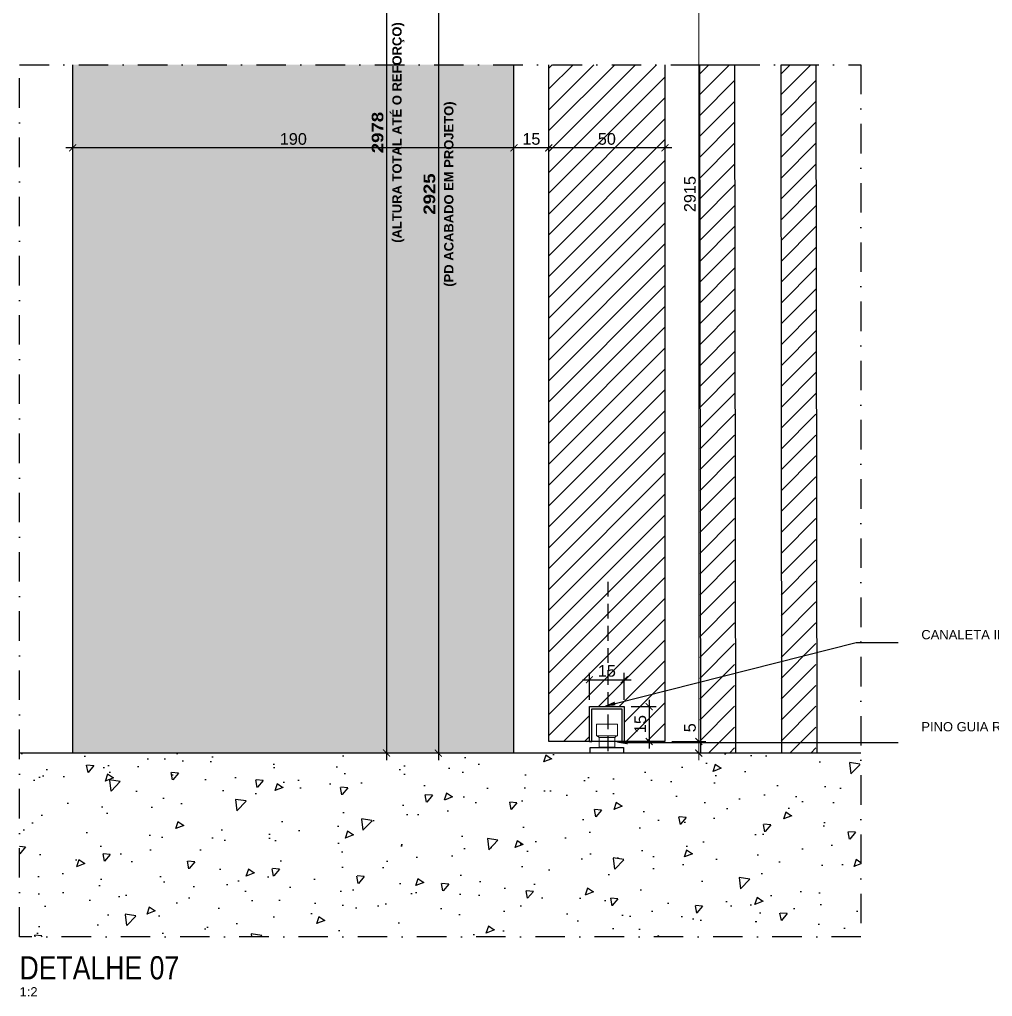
# Model space of a CAD drawing. Header units: millimetres. Extents: x -63251 to 507826, y 5339 to 217512.
# Drawn here: x 204847.1 to 205266, y 90552.2 to 90972.9 of the extents above; entities that cross this region are included whole.
import ezdxf
from ezdxf import colors
from ezdxf.entities.mleader import LeaderData, LeaderLine
from ezdxf.math import Vec2, Vec3

# ---------------------------------------------------------------- set-up
doc = ezdxf.new("R2010")
doc.units = ezdxf.units.MM
doc.header["$PDMODE"] = 3
doc.linetypes.add('TRAÇO 1-1', pattern=[9.525, 6.35, -3.175])
doc.linetypes.add('TRAÇO E PONTO 1-1', pattern=[25.4, 12.7, -6.35, 0, -6.35])
for name, color, linetype in [('A-ANNO-DIMS', 7, 'Continuous'), ('AC-EQUIPAMENTO', 7, 'Continuous'), ('COTAS', 9, 'Continuous'), ('FERRAGEM', 3, 'Continuous'), ('HACHURA', 21, 'Continuous'), ('MARCENARIA . M', 4, 'Continuous'), ('PAREDE', 94, 'Continuous'), ('PDF8_Geometry', 7, 'Continuous'), ('TEXTO', 105, 'Continuous'), ('TEXTO TRAÇO PONTO', 105, 'TRAÇO E PONTO 1-1')]:
    doc.layers.add(name, color=color, linetype=linetype)
doc.layers.add('ARQ-COTA', color=12, linetype='Continuous', lineweight=9)
doc.styles.add('1-1', font='arial.ttf', dxfattribs={"height": 0.2})
doc.styles.add('MEDIDA OFICIAL', font='ariblk.ttf')
doc.styles.add('PADRÃO', font='arial.ttf')
doc.styles.add('PADRÃO NEGRITO', font='arialbd.ttf')
doc.styles.add('TITULO', font='swissck.ttf')
doc.dimstyles.new('1-2', dxfattribs={"dimscale": 2, "dimtxt": 2.5, "dimasz": 1.5, "dimexe": 1.5, "dimexo": 1.5, "dimtad": 1, "dimtxsty": 'PADRÃO', "dimblk": 'ARCHTICK', "dimcen": 2.5, "dimdle": 1.5, "dimclrd": 9, "dimclre": 9, "dimclrt": 6, "dimadec": 0, "dimazin": 0, "dimtfac": 1, "dimtmove": 0, "dimatfit": 3, "dimfxl": 1.25, "dimlwd": -1, "dimlwe": -1, "dimarcsym": 0})
doc.dimstyles.new('Med. Ofic.1-2', dxfattribs={"dimscale": 2, "dimtxt": 2.5, "dimasz": 1.5, "dimexe": 1.5, "dimexo": 1.5, "dimtad": 1, "dimtxsty": 'MEDIDA OFICIAL', "dimblk": 'ARCHTICK', "dimcen": 2.5, "dimdle": 1.5, "dimclrd": 9, "dimclre": 9, "dimclrt": 10, "dimadec": 0, "dimazin": 0, "dimtfac": 1, "dimtmove": 0, "dimatfit": 3, "dimfxl": 1.25, "dimlwd": -1, "dimlwe": -1, "dimarcsym": 0})

# ---------------------------------------------------------------- blocks, each defined once
blk = doc.blocks.new('_ArchTick')
at = {"color": 0, "linetype": 'ByBlock', "const_width": 0.15}
blk.add_lwpolyline([(-0.5, -0.5), (0.5, 0.5)], dxfattribs=at)
blk = doc.blocks.new('*D2292')
at = {"layer": 'A-ANNO-DIMS', "color": 9, "transparency": 16777216}
blk.add_line((205127.96, 90917.62), (205071.96, 90917.62), dxfattribs=at)
at = {"layer": 'Defpoints', "color": 0, "transparency": 16777216}
for p in [(205074.96, 90917.62), (205074.96, 90917.62), (205124.96, 90917.62)]:
    blk.add_point(p, dxfattribs=at)
at = {"layer": 'A-ANNO-DIMS', "color": 9, "transparency": 16777216, "xscale": 3, "yscale": 3, "zscale": 3, "rotation": 180}
blk.add_blockref('_ArchTick', (205074.96, 90917.62), dxfattribs=at)
at = {"layer": 'A-ANNO-DIMS', "color": 9, "transparency": 16777216, "xscale": 3, "yscale": 3, "zscale": 3}
blk.add_blockref('_ArchTick', (205124.96, 90917.62), dxfattribs=at)
at = {"layer": 'A-ANNO-DIMS', "color": 6, "transparency": 16777216, "insert": (205099.96, 90921.42), "char_height": 5, "attachment_point": 5, "style": 'PADRÃO'}
blk.add_mtext('50', dxfattribs=at)
blk = doc.blocks.new('*D2293')
at = {"layer": 'A-ANNO-DIMS', "color": 9, "transparency": 16777216}
blk.add_line((205077.96, 90917.62), (205056.96, 90917.62), dxfattribs=at)
at = {"layer": 'Defpoints', "color": 0, "transparency": 16777216}
for p in [(205059.96, 90917.62), (205059.96, 90917.62), (205074.96, 90917.62)]:
    blk.add_point(p, dxfattribs=at)
at = {"layer": 'A-ANNO-DIMS', "color": 9, "transparency": 16777216, "xscale": 3, "yscale": 3, "zscale": 3, "rotation": 180}
blk.add_blockref('_ArchTick', (205059.96, 90917.62), dxfattribs=at)
at = {"layer": 'A-ANNO-DIMS', "color": 9, "transparency": 16777216, "xscale": 3, "yscale": 3, "zscale": 3}
blk.add_blockref('_ArchTick', (205074.96, 90917.62), dxfattribs=at)
at = {"layer": 'A-ANNO-DIMS', "color": 6, "transparency": 16777216, "insert": (205067.46, 90921.42), "char_height": 5, "attachment_point": 5, "style": 'PADRÃO'}
blk.add_mtext('15', dxfattribs=at)
blk = doc.blocks.new('*D2294')
at = {"layer": 'A-ANNO-DIMS', "color": 9, "transparency": 16777216}
blk.add_line((205062.96, 90917.62), (204866.96, 90917.62), dxfattribs=at)
at = {"layer": 'Defpoints', "color": 0, "transparency": 16777216}
for p in [(204869.96, 90917.62), (204869.96, 90917.62), (205059.96, 90917.62)]:
    blk.add_point(p, dxfattribs=at)
at = {"layer": 'A-ANNO-DIMS', "color": 9, "transparency": 16777216, "xscale": 3, "yscale": 3, "zscale": 3, "rotation": 180}
blk.add_blockref('_ArchTick', (204869.96, 90917.62), dxfattribs=at)
at = {"layer": 'A-ANNO-DIMS', "color": 9, "transparency": 16777216, "xscale": 3, "yscale": 3, "zscale": 3}
blk.add_blockref('_ArchTick', (205059.96, 90917.62), dxfattribs=at)
at = {"layer": 'A-ANNO-DIMS', "color": 6, "transparency": 16777216, "insert": (204964.96, 90921.42), "char_height": 5, "attachment_point": 5, "style": 'PADRÃO'}
blk.add_mtext('190', dxfattribs=at)
blk = doc.blocks.new('*D2295')
at = {"layer": 'A-ANNO-DIMS', "color": 9, "transparency": 16777216}
for p, q in [((205089.46, 90688.55), (205110.46, 90688.55)), ((205092.46, 90679.97), (205092.46, 90691.55)), ((205107.46, 90679.97), (205107.46, 90691.55))]:
    blk.add_line(p, q, dxfattribs=at)
at = {"layer": 'Defpoints', "color": 0, "transparency": 16777216}
for p in [(205107.46, 90688.55), (205092.46, 90676.97), (205107.46, 90676.97)]:
    blk.add_point(p, dxfattribs=at)
at = {"layer": 'A-ANNO-DIMS', "color": 9, "transparency": 16777216, "xscale": 3, "yscale": 3, "zscale": 3, "rotation": 180}
blk.add_blockref('_ArchTick', (205092.46, 90688.55), dxfattribs=at)
at = {"layer": 'A-ANNO-DIMS', "color": 9, "transparency": 16777216, "xscale": 3, "yscale": 3, "zscale": 3}
blk.add_blockref('_ArchTick', (205107.46, 90688.55), dxfattribs=at)
at = {"layer": 'A-ANNO-DIMS', "color": 6, "transparency": 16777216, "insert": (205099.96, 90692.35), "char_height": 5, "attachment_point": 5, "style": 'PADRÃO'}
blk.add_mtext('15', dxfattribs=at)
blk = doc.blocks.new('*D2296')
at = {"layer": 'A-ANNO-DIMS', "color": 9, "transparency": 16777216}
for p, q in [((205118.19, 90679.97), (205118.19, 90658.97)), ((205110.46, 90676.97), (205121.19, 90676.97)), ((205110.46, 90661.97), (205121.19, 90661.97))]:
    blk.add_line(p, q, dxfattribs=at)
at = {"layer": 'Defpoints', "color": 0, "transparency": 16777216}
for p in [(205107.46, 90676.97), (205107.46, 90661.97), (205118.19, 90661.97)]:
    blk.add_point(p, dxfattribs=at)
at = {"layer": 'A-ANNO-DIMS', "color": 9, "transparency": 16777216, "xscale": 3, "yscale": 3, "zscale": 3}
for p, rotation in [((205118.19, 90676.97), 90), ((205118.19, 90661.97), 270)]:
    blk.add_blockref('_ArchTick', p, dxfattribs=dict(at, rotation=rotation))
at = {"layer": 'A-ANNO-DIMS', "color": 6, "transparency": 16777216, "insert": (205114.39, 90669.47), "char_height": 5, "attachment_point": 5, "rotation": 90, "style": 'PADRÃO'}
blk.add_mtext('15', dxfattribs=at)
blk = doc.blocks.new('*D2299')
at = {"layer": 'COTAS', "color": 9, "linetype": 'Continuous', "transparency": 16777216}
blk.add_line((205027.4, 91141.45), (205027.4, 90653.97), dxfattribs=at)
at = {"layer": 'Defpoints', "color": 0, "transparency": 16777216}
for p in [(205027.4, 91138.45), (205027.4, 90656.97), (205027.4, 90656.97)]:
    blk.add_point(p, dxfattribs=at)
at = {"layer": 'COTAS', "color": 9, "transparency": 16777216, "xscale": 3, "yscale": 3, "zscale": 3}
for p, rotation in [((205027.4, 91138.45), 90), ((205027.4, 90656.97), 270)]:
    blk.add_blockref('_ArchTick', p, dxfattribs=dict(at, rotation=rotation))
at = {"layer": 'COTAS', "color": 10, "transparency": 16777216, "insert": (205023.57, 90897.71), "char_height": 5, "attachment_point": 5, "rotation": 90, "style": 'MEDIDA OFICIAL'}
blk.add_mtext('2925', dxfattribs=at)
blk = doc.blocks.new('*D2300')
at = {"layer": 'COTAS', "color": 9, "linetype": 'Continuous', "transparency": 16777216}
blk.add_line((205005.08, 91194.45), (205005.08, 90653.97), dxfattribs=at)
at = {"layer": 'COTAS', "color": 9, "transparency": 16777216}
for p, q in [((205074.46, 91191.45), (205002.08, 91191.45)), ((205014.56, 90656.97), (205002.08, 90656.97))]:
    blk.add_line(p, q, dxfattribs=at)
at = {"layer": 'Defpoints', "color": 0, "transparency": 16777216}
for p in [(205077.46, 91191.45), (205005.08, 90656.97), (205017.56, 90656.97)]:
    blk.add_point(p, dxfattribs=at)
at = {"layer": 'COTAS', "color": 9, "transparency": 16777216, "xscale": 3, "yscale": 3, "zscale": 3}
for p, rotation in [((205005.08, 91191.45), 90), ((205005.08, 90656.97), 270)]:
    blk.add_blockref('_ArchTick', p, dxfattribs=dict(at, rotation=rotation))
at = {"layer": 'COTAS', "color": 10, "transparency": 16777216, "insert": (205001.25, 90924.21), "char_height": 5, "attachment_point": 5, "rotation": 90, "style": 'MEDIDA OFICIAL'}
blk.add_mtext('2978', dxfattribs=at)
blk = doc.blocks.new('*D2301')
at = {"layer": 'ARQ-COTA', "color": 9, "transparency": 16777216}
for p, q in [((205139.56, 91136.45), (205139.56, 90658.97)), ((205127.96, 91133.45), (205142.56, 91133.45)), ((205127.96, 90661.97), (205142.56, 90661.97))]:
    blk.add_line(p, q, dxfattribs=at)
at = {"layer": 'Defpoints', "color": 0, "transparency": 16777216}
for p in [(205124.96, 91133.45), (205124.96, 90661.97), (205139.56, 90661.97)]:
    blk.add_point(p, dxfattribs=at)
at = {"layer": 'ARQ-COTA', "color": 9, "transparency": 16777216, "xscale": 3, "yscale": 3, "zscale": 3}
for p, rotation in [((205139.56, 91133.45), 90), ((205139.56, 90661.97), 270)]:
    blk.add_blockref('_ArchTick', p, dxfattribs=dict(at, rotation=rotation))
at = {"layer": 'ARQ-COTA', "color": 6, "transparency": 16777216, "insert": (205135.75, 90897.71), "char_height": 5, "attachment_point": 5, "rotation": 90, "style": 'PADRÃO'}
blk.add_mtext('2915', dxfattribs=at)
blk = doc.blocks.new('*D2302')
at = {"layer": 'ARQ-COTA', "color": 9, "transparency": 16777216}
for p, q in [((205139.56, 90661.97), (205139.56, 90670.79)), ((205127.96, 90661.97), (205142.56, 90661.97)), ((205139.56, 90653.97), (205139.56, 90661.97)), ((205127.96, 90656.97), (205142.56, 90656.97))]:
    blk.add_line(p, q, dxfattribs=at)
at = {"layer": 'Defpoints', "color": 0, "transparency": 16777216}
for p in [(205124.96, 90661.97), (205139.56, 90661.97), (205124.96, 90656.97)]:
    blk.add_point(p, dxfattribs=at)
at = {"layer": 'ARQ-COTA', "color": 9, "transparency": 16777216, "xscale": 3, "yscale": 3, "zscale": 3}
for p, rotation in [((205139.56, 90661.97), 90), ((205139.56, 90656.97), 270)]:
    blk.add_blockref('_ArchTick', p, dxfattribs=dict(at, rotation=rotation))
at = {"layer": 'ARQ-COTA', "color": 6, "transparency": 16777216, "insert": (205135.76, 90667.88), "char_height": 5, "attachment_point": 5, "rotation": 90, "style": 'PADRÃO'}
blk.add_mtext('5', dxfattribs=at)

msp = doc.modelspace()

# ---------------------------------------------------------------- hatches: boundary and pattern name
at = {"layer": 'AC-EQUIPAMENTO'}
h = msp.add_hatch(dxfattribs=at)
h.set_pattern_fill('ANSI31', color=8, scale=2)
h.set_pattern_definition([(45, (51999.275, 5201.267), (-4.49012806, 4.49012806), [])])
h.paths.add_polyline_path([(205124.956, 90953.419), (205074.956, 90953.419), (205074.956, 90661.975), (205092.456, 90661.975), (205092.456, 90676.975), (205107.456, 90676.975), (205107.456, 90661.975), (205124.956, 90661.975)])
h = msp.add_hatch(dxfattribs=at)
h.set_pattern_fill('ANSI31', color=8, scale=2)
h.set_pattern_definition([(45, (31650.2104, 10836.4894), (-4.49012806, 4.49012806), [])])
h.paths.add_polyline_path([(205154.956, 90953.419), (205139.956, 90953.419), (205139.956, 90656.975), (205154.956, 90656.975)])
h = msp.add_hatch(dxfattribs=at)
h.set_pattern_fill('ANSI31', color=8, scale=2)
h.set_pattern_definition([(45, (31685.2104, 10836.4894), (-4.49012806, 4.49012806), [])])
h.paths.add_polyline_path([(205189.956, 90953.419), (205174.956, 90953.419), (205174.956, 90656.975), (205189.956, 90656.975)])
h = msp.add_hatch(dxfattribs=at)
h.set_pattern_fill('AR-CONC', color=21, scale=0.2, angle=180)
h.set_pattern_definition([(230, (51089.78, -895.626), (-36.436934, 3.187817), [3.81, -41.91]), (175, (51089.78, -895.626), (7.048684, -38.211369), [3.048, -33.528117]), (280.451445, (51086.744, -895.36), (-29.3882494, -35.0235504), [3.238002, -35.618049]), (226.1842, (51089.78, -905.786), (-54.215808, 8.408466), [5.715, -62.865]), (276.635558, (51085.26, -905.085), (-47.480827, -49.485225), [4.857005, -53.427122]), (171.18415, (51089.78, -905.786), (-47.480827, -49.485225), [4.571993, -50.291946]), (201, (51084.7, -903.246), (-30.3228783, 20.4530396), [3.81, -41.91]), (146, (51084.7, -903.246), (-12.360406, -36.837593), [3.048, -33.528]), (251.451445, (51082.173, -901.54), (-42.683284, -16.384554), [3.238002, -35.6179875]), (217.5, (51089.78, -895.626), (-0.61772065, -16.9110078), [0, -33.1216, 0, -34.036, 0, -33.655]), (187.5, (51089.78, -895.626), (-13.3639325, -20.036115), [0, -19.4056, 0, -32.3596, 0, -12.827]), (147.5, (51101.108, -895.626), (-27.118119, 1.1457488), [0, -12.7, 0, -39.624, 0, -52.578]), (137.5, (51106.188, -895.626), (-29.6258363, -5.0852982), [0, -16.51, 0, -26.3144, 0, -37.338])])
h.paths.add_polyline_path([(205209.366, 90577.864), (205209.366, 90656.975), (204847.07, 90656.975), (204847.07, 90577.864)])
at = {"layer": 'HACHURA', "true_color": 0xba9673}
h = msp.add_hatch(color=33, dxfattribs=at)
h.dxf.hatch_style = 1
h.paths.add_polyline_path([(205059.956, 90953.419), (204869.956, 90953.419), (204869.955, 90656.975), (205059.956, 90656.975)])

# ---------------------------------------------------------------- linework, layer by layer
at = {"layer": 'FERRAGEM'}
for points in [[(205092.456, 90661.975), (205092.456, 90676.975), (205107.456, 90676.975), (205107.456, 90661.975)], [(205092.456, 90661.975), (205093.456, 90661.975), (205093.456, 90675.975), (205106.456, 90675.975), (205106.456, 90661.975), (205107.456, 90661.975)]]:
    msp.add_lwpolyline(points, dxfattribs=at)
at = {"layer": 'FERRAGEM', "color": 1, "lineweight": 5}
for points in [[(205095.441, 90664.464), (205104.537, 90664.464), (205104.537, 90669.383), (205095.441, 90669.383)], [(205103.392, 90659.535), (205096.587, 90659.535), (205096.587, 90663.656), (205103.392, 90663.656)]]:
    msp.add_lwpolyline(points, close=True, dxfattribs=at)
for points in [[(205096.587, 90663.656), (205095.778, 90664.464)], [(205103.392, 90663.656), (205104.133, 90664.464)]]:
    msp.add_lwpolyline(points, dxfattribs=at)
at = {"layer": 'FERRAGEM'}
msp.add_lwpolyline([(205092.746, 90659.4), (205107.165, 90659.4), (205107.165, 90656.975), (205092.746, 90656.975)], close=True, dxfattribs=at)
at = {"layer": 'MARCENARIA . M'}
for p, q in [((204869.956, 90656.975), (204869.956, 90953.419)), ((204869.956, 90656.975), (204869.956, 90953.419)), ((205059.956, 90656.975), (205059.956, 90953.419))]:
    msp.add_line(p, q, dxfattribs=at)
at = {"layer": 'MARCENARIA . M', "color": 254, "linetype": 'TRAÇO 1-1'}
msp.add_line((205100.316, 90730.779), (205100.316, 90656.975), dxfattribs=at)
at = {"layer": 'MARCENARIA . M'}
msp.add_lwpolyline([(205124.956, 90953.419), (205124.956, 90661.975), (205074.956, 90661.975), (205074.956, 90953.419)], dxfattribs=at)
at = {"layer": 'MARCENARIA . M', "elevation": 0}
for points in [[(205139.956, 90953.419), (205154.956, 90953.419), (205155.356, 90656.975), (205140.356, 90656.975)], [(205174.956, 90953.419), (205189.956, 90953.419), (205190.356, 90656.975), (205175.356, 90656.975)]]:
    msp.add_lwpolyline(points, close=True, dxfattribs=at)
at = {"layer": 'PAREDE'}
msp.add_lwpolyline([(205209.366, 90656.975), (204847.07, 90656.975)], dxfattribs=at)
at = {"layer": 'PDF8_Geometry', "lineweight": 5}
for points in [[(205098.271, 90659.535), (205098.271, 90659.4)], [(205101.64, 90659.535), (205101.64, 90659.4)]]:
    msp.add_lwpolyline(points, dxfattribs=at)
at = {"layer": 'TEXTO TRAÇO PONTO'}
msp.add_lwpolyline([(204847.07, 90953.419), (205209.366, 90953.419), (205209.366, 90577.864), (204847.07, 90577.864)], close=True, dxfattribs=at)

# ---------------------------------------------------------------- texts
at = {"layer": 'COTAS', "color": 10, "char_height": 4, "attachment_point": 2, "rotation": 90, "style": 'PADRÃO NEGRITO'}
for s, insert, width in [('(ALTURA TOTAL ATÉ O REFORÇO)', (205007.582, 90924.212), 135), ('(PD ACABADO EM PROJETO)', (205029.902, 90897.712), 99.12947)]:
    msp.add_mtext(s, dxfattribs=dict(at, insert=insert, width=width))
at = {"layer": 'TEXTO', "color": 1, "insert": (204847.07, 90559.364), "char_height": 10, "width": 220.061, "attachment_point": 7, "style": 'TITULO'}
msp.add_mtext('DETALHE 07', dxfattribs=at)
at = {"layer": 'TEXTO', "insert": (204847.07, 90556.164), "char_height": 4, "width": 48, "attachment_point": 1, "style": 'PADRÃO'}
msp.add_mtext('1:2', dxfattribs=at)

# ---------------------------------------------------------------- dimensions: what is measured, and where the dimension line sits
at = {"layer": 'A-ANNO-DIMS'}
for base, p1, p2, picture, middle in [((204869.956, 90917.62), (205059.956, 90917.62), (204869.956, 90917.62), '*D2294', (204964.956, 90921.423)), ((205059.956, 90917.62), (205074.956, 90917.62), (205059.956, 90917.62), '*D2293', (205067.456, 90921.423))]:
    dim = msp.add_linear_dim(base=base, p1=p1, p2=p2, dimstyle='1-2', override={"dimtmove": 1}, dxfattribs=at)
    dim.commit()
    dim.dimension.update_dxf_attribs({"geometry": picture, "text_midpoint": middle})
for base, p1, p2, picture, middle in [((205074.956, 90917.62), (205124.956, 90917.62), (205074.956, 90917.62), '*D2292', (205099.956, 90921.423)), ((205107.456, 90688.545), (205092.456, 90676.975), (205107.456, 90676.975), '*D2295', (205099.956, 90692.348))]:
    dim = msp.add_linear_dim(base=base, p1=p1, p2=p2, dimstyle='1-2', dxfattribs=at)
    dim.commit()
    dim.dimension.update_dxf_attribs({"geometry": picture, "text_midpoint": middle})
dim = msp.add_linear_dim(base=(205118.189, 90661.975), p1=(205107.456, 90676.975), p2=(205107.456, 90661.975), angle=90, dimstyle='1-2', dxfattribs=at)
dim.commit()
dim.dimension.update_dxf_attribs({"geometry": '*D2296', "text_midpoint": (205114.386, 90669.475)})
at = {"layer": 'ARQ-COTA'}
dim = msp.add_linear_dim(base=(205139.556, 90661.975), p1=(205124.956, 91133.449), p2=(205124.956, 90661.975), angle=90, text='2915', dimstyle='1-2', dxfattribs=at)
dim.commit()
dim.dimension.update_dxf_attribs({"geometry": '*D2301', "text_midpoint": (205135.753, 90897.712)})
dim = msp.add_linear_dim(base=(205139.556, 90661.975), p1=(205124.956, 90656.975), p2=(205124.956, 90661.975), angle=90, dimstyle='1-2', dxfattribs=at)
dim.commit()
dim.dimension.update_dxf_attribs({"geometry": '*D2302', "text_midpoint": (205135.763, 90667.882)})
at = {"layer": 'COTAS'}
for base, p1, p2, text, picture, middle in [((205005.082, 90656.975), (205077.456, 91191.449), (205017.561, 90656.975), '2978', '*D2300', (205001.247, 90924.212)), ((205027.402, 90656.975), (205027.402, 91138.449), (205027.402, 90656.975), '2925', '*D2299', (205023.566, 90897.712))]:
    dim = msp.add_linear_dim(base=base, p1=p1, p2=p2, angle=90, text=text, dimstyle='Med. Ofic.1-2', dxfattribs=at)
    dim.commit()
    dim.dimension.update_dxf_attribs({"geometry": picture, "text_midpoint": middle})

# ---------------------------------------------------------------- leaders
ml = msp.add_multileader_mtext('Standard', dxfattribs=at)
ml.set_content('CANALETA INFERIOR RM-385', color=105, style='1-1')
ml.set_leader_properties(color=256, linetype='ByLayer', lineweight=-1)
ml.build(insert=Vec2(0, 0))
ml.multileader.update_dxf_attribs({"text_left_attachment_type": 2, "text_right_attachment_type": 2, "dogleg_length": 0.36, "arrow_head_size": 5, "scale": 20})
ctx = ml.context
ctx.base_point, ctx.scale, ctx.arrow_head_size, ctx.landing_gap_size, ctx.plane_origin = Vec3(205225.366, 90704.541), 20, 5, 10, Vec3(205037.137, 88844.951)
ctx.left_attachment, ctx.right_attachment = 2, 2
notes = []
notes.append((ctx, [(0, (1, 1, 0), (205207.366, 90704.541), (1, 0), 18, [(0, [(205098.626, 90677.103)], 0, [])])]))
ctx.mtext.insert, ctx.mtext.width, ctx.mtext.defined_height, ctx.mtext.flow_direction = Vec3(205235.366, 90709.979), 48.57255, 39.94, 5
ml = msp.add_multileader_mtext('Standard', dxfattribs=at)
ml.set_content('\\pxt30;PINO GUIA ROLAMENTO 12MM', color=105, style='1-1')
ml.set_leader_properties(color=256, linetype='ByLayer', lineweight=-1)
ml.build(insert=Vec2(0, 0))
ml.multileader.update_dxf_attribs({"text_left_attachment_type": 2, "text_right_attachment_type": 2, "dogleg_length": 0.36, "arrow_head_size": 5, "scale": 20})
ctx = ml.context
ctx.base_point, ctx.scale, ctx.arrow_head_size, ctx.landing_gap_size, ctx.plane_origin = Vec3(205225.366, 90661.576), 20, 5, 10, Vec3(205037.137, 88787.549)
ctx.left_attachment, ctx.right_attachment = 2, 2
notes.append((ctx, [(0, (1, 1, 0), (205207.366, 90661.576), (1, 0), 18, [(0, [(205103.883, 90661.576)], 0, [])])]))
ctx.mtext.insert, ctx.mtext.width, ctx.mtext.defined_height, ctx.mtext.flow_direction = Vec3(205235.366, 90670.321), 48.78496, 39.94, 5
for ctx, leaders in notes:
    for number, flags, end, landing, length, lines in leaders:
        leader = LeaderData()
        leader.index, (leader.has_last_leader_line, leader.has_dogleg_vector, leader.attachment_direction) = number, flags
        leader.last_leader_point, leader.dogleg_vector, leader.dogleg_length = Vec3(end), Vec3(landing), length
        for number, points, colour, breaks in lines:
            line = LeaderLine()
            line.index, line.vertices, line.color, line.breaks = number, Vec3.list(points), colors.encode_raw_color(colour), breaks
            leader.lines.append(line)
        ctx.leaders.append(leader)

doc.saveas('drawing.dxf')
